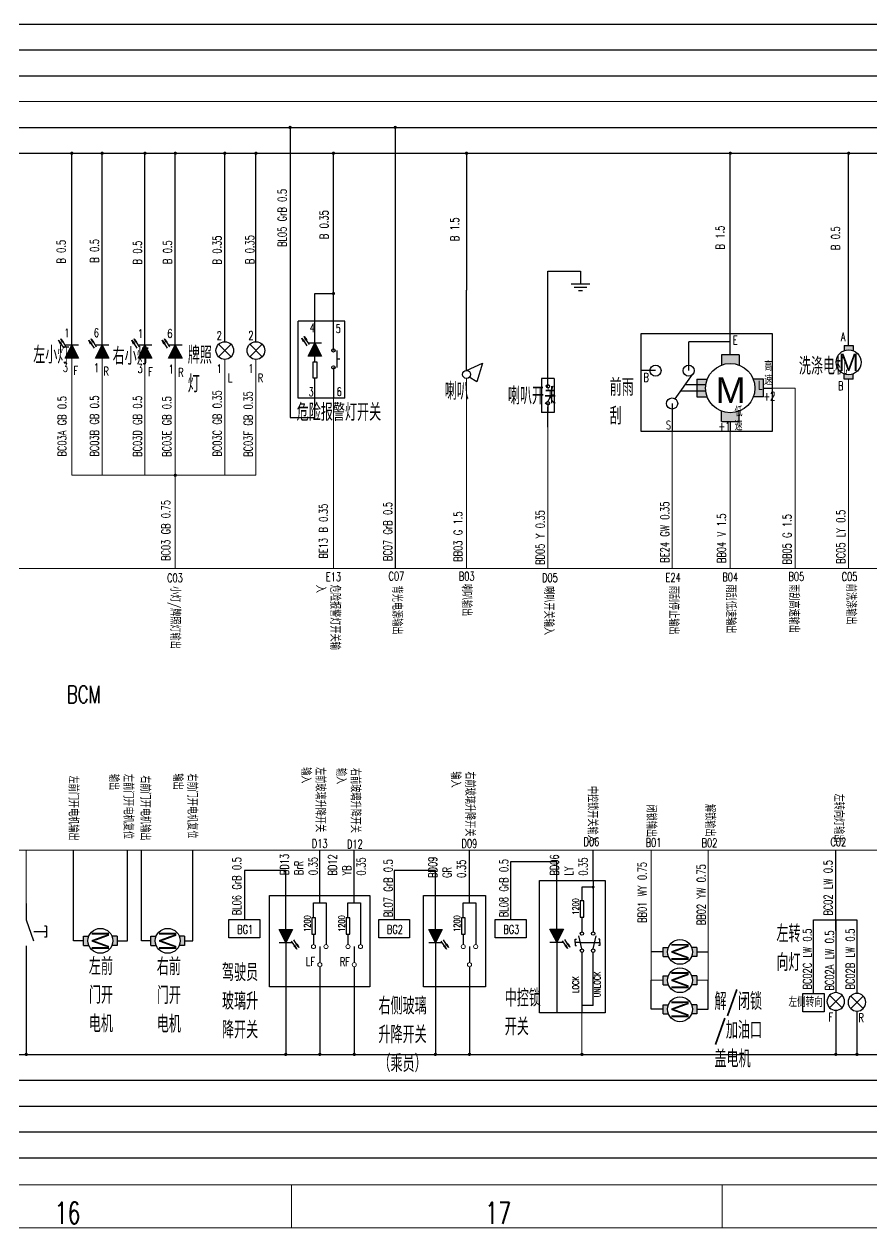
# Model space of a CAD drawing. Header units: millimetres. Extents: x 944 to 3046, y -306 to 288.
# Drawn here: x 2483.5 to 2680.4, y -305.6 to -26 of the extents above; entities that cross this region are included whole.
import ezdxf

# ---------------------------------------------------------------- set-up
doc = ezdxf.new("R2010")
doc.units = ezdxf.units.MM
for name, pattern in [('CENTER', [50.8, 31.75, -6.35, 6.35, -6.35]), ('DASHED', [19.05, 12.7, -6.35]), ('DASHEDX2', [38.1, 25.4, -12.7]), ('HIDDEN', [9.525, 6.35, -3.175])]:
    doc.linetypes.add(name, pattern=pattern)
for name, color, linetype, lineweight in [('0Filament', 7, 'Continuous', 20), ('IG电', 30, 'Continuous', 20), ('细实线', 7, 'Continuous', 15)]:
    doc.layers.add(name, color=color, linetype=linetype, lineweight=lineweight)
for name, color, linetype in [('1CENTER', 1, 'CENTER'), ('2FRAM', 2, 'Continuous'), ('310V高压电源', 221, 'Continuous'), ('3DASHED', 3, 'DASHED'), ('ACC电源', 20, 'Continuous'), ('blue', 5, 'Continuous'), ('低速CAN低', 21, 'Continuous'), ('地线', 2, 'Continuous'), ('文字层', 7, 'Continuous'), ('电器件', 4, 'Continuous'), ('电器连接线', 7, 'Continuous'), ('电池电', 10, 'Continuous')]:
    doc.layers.add(name, color=color, linetype=linetype)
doc.layers.add('低速CAN高', color=7, linetype='Continuous', true_color=0x9c6471)
doc.layers.add('背光电源', color=5, linetype='Continuous', plot=False)
doc.layers.add('高速CAN高', color=23, linetype='Continuous', plot=False)
doc.layers.add('高速CAN低', color=7, linetype='Continuous', true_color=0xffa500, plot=False)
doc.styles.add('HZ', font='txt.shx', dxfattribs={"width": 0.7, "height": 2})
doc.styles.add('HZ-3.0', font='txt.shx', dxfattribs={"width": 0.7, "height": 3.5, "bigfont": 'hztxt.shx'})
doc.styles.add('hztxt', font='txt.shx', dxfattribs={"width": 0.7, "bigfont": 'hztxt.shx'})
doc.styles.get("Standard").update_dxf_attribs({"font": 'arial.ttf'})

# ---------------------------------------------------------------- blocks, each defined once
blk = doc.blocks.new('switch2')
at = {"layer": '电器件', "color": 140, "linetype": 'DASHEDX2'}
for p, q in [((-1.48, 7.87), (-1.48, 0)), ((1.48, 7.87), (-1.48, 7.87)), ((1.48, 7.87), (1.48, 0)), ((1.48, 0), (-1.48, 0))]:
    blk.add_line(p, q, dxfattribs=at)
at = {"layer": '电器件', "color": 140, "ltscale": 0.1}
for p, q in [((0, 6.09), (0, 7.87)), ((0.85, 6.09), (0.85, 2.13)), ((0.85, 4.11), (1.48, 4.11)), ((0, 2.13), (0, 0))]:
    blk.add_line(p, q, dxfattribs=at)
at = {"layer": '电器件', "color": 140}
for centre in [(0, 6.09), (0, 2.13)]:
    blk.add_circle(centre, 0.395, dxfattribs=at)
blk = doc.blocks.new('1 V MOTOR')
at = {"layer": '电器件', "ltscale": 0.1}
h = blk.add_hatch(color=140, dxfattribs=at)
h.paths.add_polyline_path([(-1.05, -6.61), (-1.05, -7.83), (1.05, -7.83), (1.05, -6.61, -0.187868)])
h.paths.add_polyline_path([(1.05, -1.22), (1.05, 0), (-1.05, 0), (-1.05, -1.22, -0.187868)])
at = {"layer": '电器件', "color": 140}
for p, q in [((-1.05, 0), (1.05, 0)), ((-1.05, 0), (-1.05, -1.22)), ((1.05, 0), (1.05, -1.22)), ((-1.05, -7.83), (-1.05, -6.61)), ((1.05, -7.83), (-1.05, -7.83)), ((1.05, -7.83), (1.05, -6.61))]:
    blk.add_line(p, q, dxfattribs=at)
blk.add_circle((0, -3.91), 2.89, dxfattribs=at)
at = {"layer": '电器件', "color": 140, "insert": (0, -3.91), "char_height": 4, "width": 4.8828, "attachment_point": 5}
blk.add_mtext('M', dxfattribs=at)
blk = doc.blocks.new('led')
at = {"layer": '电器件', "ltscale": 0.1}
for points in [[(-2.65, 3.3), (-2.41, 3.46), (-3.05, 4.17)], [(-2.14, 3.63), (-1.9, 3.79), (-2.54, 4.51)]]:
    blk.add_hatch(color=140, dxfattribs=at).paths.add_polyline_path(points)
h = blk.add_hatch(color=140, dxfattribs=at)
h.paths.add_polyline_path([(0, 3.01), (-1.56, 0), (0, 0)])
h.paths.add_polyline_path([(0, 0), (1.56, 0), (0, 3.01)])
at = {"layer": '电器件', "color": 140, "ltscale": 0.1}
for p, q in [((-2.53, 3.38), (-1.86, 2.36)), ((-2.02, 3.71), (-1.35, 2.69)), ((1.56, 3.01), (-1.56, 3.01)), ((0, 3.01), (0, 0))]:
    blk.add_line(p, q, dxfattribs=at)
for points in [[(-3.05, 4.17), (-2.41, 3.46), (-2.65, 3.3)], [(-2.54, 4.51), (-1.9, 3.79), (-2.14, 3.63)], [(0, 3.01), (1.56, 0), (-1.56, 0)]]:
    blk.add_lwpolyline(points, close=True, dxfattribs=at)
blk = doc.blocks.new('light')
at = {"layer": '电器件', "color": 140, "ltscale": 0.1}
for p, q in [((-1.44, 0.6), (1.46, 3.5)), ((1.46, 0.6), (-1.44, 3.5))]:
    blk.add_line(p, q, dxfattribs=at)
blk.add_circle((0.01, 2.05), 2.05, dxfattribs=at)
blk = doc.blocks.new('kaiguan')
at = {"layer": '电器件', "color": 140}
for p, q in [((3453.71, -1023.38), (3453.71, -1027.19)), ((3453.71, -1027.19), (3455.36, -1032.08)), ((3458.41, -1028.62), (3457.96, -1028.62)), ((3458.41, -1028.62), (3458.41, -1031.21)), ((3455.51, -1029.91), (3458.41, -1029.91)), ((3458.41, -1031.21), (3457.96, -1031.21)), ((3453.71, -1033.19), (3453.71, -1040.7))]:
    blk.add_line(p, q, dxfattribs=at)
blk = doc.blocks.new('gnd')
at = {"layer": 'blue', "color": 2, "ltscale": 0.1}
for p, q in [((0, 0), (0, -3.01)), ((-2.16, -3.01), (2.16, -3.01)), ((-1.46, -3.77), (1.46, -3.77)), ((-0.48, -4.52), (0.48, -4.52))]:
    blk.add_line(p, q, dxfattribs=at)

msp = doc.modelspace()

# ---------------------------------------------------------------- hatches: boundary and pattern name
at = {"layer": '0Filament', "ltscale": 0.1}
for points in [[(2544.89, -49.99, 1), (2545.68, -49.99, 1)], [(2569.3, -49.99, 1), (2570.09, -49.99, 1)], [(2494.19, -55.99, 1), (2494.99, -55.99, 1)], [(2501.23, -55.99, 1), (2502.03, -55.99, 1)], [(2511.19, -55.99, 1), (2511.99, -55.99, 1)], [(2518.23, -55.99, 1), (2519.03, -55.99, 1)], [(2529.72, -55.99, 1), (2530.52, -55.99, 1)], [(2536.96, -55.99, 1), (2537.76, -55.99, 1)], [(2554.97, -55.99, 1), (2555.76, -55.99, 1)], [(2554.97, -88.58, 1), (2555.76, -88.58, 1)], [(2518.23, -130.79, 1), (2519.03, -130.79, 1)], [(2483.61, -265.31, 1), (2484.41, -265.31, 1)], [(2543.88, -265.31, 1), (2544.67, -265.31, 1)], [(2551.79, -265.31, 1), (2552.59, -265.31, 1)], [(2559.79, -265.31, 1), (2560.59, -265.31, 1)], [(2578.64, -265.31, 1), (2579.44, -265.31, 1)], [(2586.55, -265.31, 1), (2587.35, -265.31, 1)], [(2612.67, -265.31, 1), (2613.47, -265.31, 1)], [(2671.63, -265.31, 1), (2672.42, -265.31, 1)], [(2676.54, -265.31, 1), (2677.34, -265.31, 1)]]:
    msp.add_hatch(color=0, dxfattribs=at).paths.add_polyline_path(points)
h = msp.add_hatch(color=0, dxfattribs=at)
edge = h.paths.add_edge_path()
edge.add_arc((2586.26, -55.99), 0.398, 0, 360)
h = msp.add_hatch(color=0, dxfattribs=at)
edge = h.paths.add_edge_path()
edge.add_arc((2647.52, -55.99), 0.398, 0, 360)
h = msp.add_hatch(color=0, dxfattribs=at)
edge = h.paths.add_edge_path()
edge.add_arc((2675, -55.99), 0.398, 0, 360)
at = {"layer": '电器件', "ltscale": 0.1}
h = msp.add_hatch(color=140, dxfattribs=at)
h.paths.add_polyline_path([(2645.44, -115.87), (2645.44, -118.28), (2649.59, -118.28), (2649.59, -115.87, -0.187868)])
h.paths.add_polyline_path([(2639.77, -112.59), (2642.18, -112.59, -0.092007), (2641.8, -110.54, -0.094234), (2642.2, -108.44), (2639.77, -108.44)])
h.paths.add_polyline_path([(2645.44, -102.8), (2645.44, -105.21, -0.187868), (2649.59, -105.21), (2649.59, -102.8)])
h.paths.add_polyline_path([(2655.25, -108.44), (2652.84, -108.44, -0.094234), (2653.24, -110.54, -0.092007), (2652.85, -112.59), (2655.25, -112.59)])
at = {"layer": '电器件'}
msp.add_hatch(color=140, dxfattribs=at).paths.add_polyline_path([(2615.32, -226.45, 1), (2616.01, -226.45, 1)])

# ---------------------------------------------------------------- linework, layer by layer
at = {"color": 2, "ltscale": 0.1}
for p, q in [((2555.36, -95), (2555.36, -55.99)), ((2551.06, -95), (2551.06, -88.58))]:
    msp.add_line(p, q, dxfattribs=at)
for p, q in [((2495.01, -238.93), (2495.01, -217.87)), ((2507.51, -238.93), (2507.51, -217.87)), ((2510.8, -238.93), (2510.8, -217.87)), ((2522.72, -238.93), (2522.72, -217.87)), ((2552.19, -228.42), (2552.19, -217.87)), ((2560.19, -228.42), (2560.19, -217.87)), ((2586.95, -228.42), (2586.95, -217.87)), ((2672.02, -236.59), (2672.02, -217.87)), ((2666.83, -251.19), (2666.83, -234.03)), ((2666.83, -234.03), (2676.93, -234.03)), ((2672.02, -234.03), (2672.02, -250.97)), ((2676.93, -234.03), (2676.94, -251.15)), ((2497.32, -238.93), (2495.01, -238.93)), ((2505.15, -238.93), (2507.51, -238.93)), ((2512.97, -238.93), (2510.8, -238.93)), ((2520.79, -238.93), (2522.72, -238.93)), ((2631.92, -241.5), (2629.11, -241.5)), ((2639.75, -241.5), (2642.41, -241.5))]:
    msp.add_line(p, q)
at = {"color": 2}
for p, q in [((2484.01, -247.58), (2484.01, -265.31)), ((2552.19, -249.65), (2552.19, -265.31)), ((2560.19, -249.65), (2560.19, -265.31)), ((2586.95, -249.65), (2586.95, -265.31)), ((2672.02, -255.07), (2672.02, -265.31)), ((2676.94, -255.25), (2676.94, -265.31))]:
    msp.add_line(p, q, dxfattribs=at)
for points in [[(2538.28, -238.23), (2531.09, -238.23), (2531.09, -233.98), (2538.28, -233.98)], [(2573.04, -238.23), (2565.86, -238.23), (2565.86, -233.98), (2573.04, -233.98)], [(2600.08, -238.23), (2592.89, -238.23), (2592.89, -233.98), (2600.08, -233.98)], [(2664.34, -251.19), (2669.32, -251.19), (2669.32, -255.46), (2664.34, -255.46)]]:
    msp.add_lwpolyline(points, close=True)
at = {"layer": '0Filament', "color": 0, "ltscale": 0.1}
for p, q in [((2494.58, -130.79), (2494.58, -103.61)), ((2501.62, -130.79), (2501.62, -103.61)), ((2511.59, -130.79), (2511.59, -103.61)), ((2518.63, -130.79), (2518.63, -103.61))]:
    msp.add_line(p, q, dxfattribs=at)
at = {"layer": '0Filament', "color": 7, "ltscale": 0.1}
for p, q in [((2586.26, -108.3, 475.41), (2586.26, -123.71, 475.41)), ((2662.58, -110.52), (2662.58, -152.47)), ((2555.36, -112.88), (2555.36, -152.47)), ((2634.01, -120.55), (2634.01, -152.47)), ((2647.52, -152.47), (2647.52, -120.55))]:
    msp.add_line(p, q, dxfattribs=at)
at = {"layer": '0Filament', "ltscale": 0.1}
for p, q in [((2675, -152.47), (2675, -108.46)), ((2662.58, -110.52), (2657.34, -110.52)), ((2605.16, -119.65), (2605.16, -152.47)), ((2586.26, -152.47, 475.41), (2586.26, -123.71, 475.41)), ((2518.63, -130.79), (2518.63, -152.47))]:
    msp.add_line(p, q, dxfattribs=at)
at = {"layer": '0Filament', "color": 2}
msp.add_line((953.61, -295.62), (3035.61, -295.62), dxfattribs=at)
at = {"layer": '0Filament'}
for p, q in [((2545.61, -305.62), (2545.61, -295.62)), ((2645.61, -305.62), (2645.61, -295.62))]:
    msp.add_line(p, q, dxfattribs=at)
at = {"layer": '0Filament', "color": 7}
msp.add_line((3045.61, -305.62), (943.61, -305.62), dxfattribs=at)
at = {"layer": '2FRAM', "color": 2, "ltscale": 0.1}
for p, q in [((2494.59, -81.87), (2494.59, -55.99)), ((2494.59, -100.6), (2494.59, -55.99)), ((2501.63, -100.6), (2501.63, -55.95)), ((2501.63, -81.87), (2501.63, -55.99)), ((2511.59, -81.87), (2511.59, -55.95)), ((2511.59, -100.6), (2511.59, -55.99)), ((2518.63, -81.87), (2518.63, -55.99, -475.41)), ((2518.63, -100.6), (2518.63, -55.99)), ((2530.12, -99.77), (2530.12, -55.99)), ((2537.36, -99.77), (2537.36, -55.99)), ((2586.26, -55.99, -417.98), (2586.26, -87.77, 475.41)), ((2647.52, -97.94), (2647.52, -55.99)), ((2675, -100.63), (2675, -55.99)), ((2605.16, -107.66), (2605.16, -83.35)), ((2551.06, -88.58), (2555.36, -88.58)), ((2586.26, -106.45, 475.41), (2586.26, -87.77, 475.41))]:
    msp.add_line(p, q, dxfattribs=at)
at = {"layer": '310V高压电源'}
msp.add_line((1026.59, -25.99), (3003.68, -25.99), dxfattribs=at)
at = {"layer": 'ACC电源'}
msp.add_line((1026.59, -37.99), (3003.68, -37.99), dxfattribs=at)
at = {"layer": 'blue', "color": 5, "ltscale": 0.1}
for p, q in [((2545.29, -49.99), (2545.29, -117.39)), ((2569.69, -49.99), (2569.69, -152.47)), ((2551.06, -117.39), (2551.06, -112.88)), ((2545.29, -117.39), (2551.06, -117.39))]:
    msp.add_line(p, q, dxfattribs=at)
at = {"layer": 'IG电'}
msp.add_line((1026.59, -43.99), (3003.68, -43.99), dxfattribs=at)
at = {"layer": '低速CAN低'}
msp.add_line((1015.7, -289.31), (2840.07, -289.31), dxfattribs=at)
at = {"layer": '低速CAN高'}
msp.add_line((1015.7, -283.31), (2840.07, -283.31), dxfattribs=at)
at = {"layer": '地线'}
for p, q in [((1026.59, -55.99), (3003.68, -55.99)), ((2605.16, -83.35), (2612.73, -83.35)), ((2544.28, -249.65), (2544.28, -265.31)), ((2579.04, -249.65), (2579.04, -265.31)), ((1015.7, -265.31), (2840.07, -265.31))]:
    msp.add_line(p, q, dxfattribs=at)
at = {"layer": '电器件', "color": 140, "linetype": 'DASHEDX2'}
for p, q in [((2547.15, -112.88), (2547.15, -95)), ((2557.98, -95), (2547.15, -95)), ((2557.98, -112.88), (2557.98, -95)), ((2557.98, -112.88), (2547.15, -112.88))]:
    msp.add_line(p, q, dxfattribs=at)
at = {"layer": '电器件', "color": 140, "ltscale": 0.1}
for p, q in [((2551.06, -104.43), (2551.06, -95)), ((2555.36, -101.78), (2555.36, -95)), ((2647.52, -99.79), (2637.86, -99.79)), ((2637.86, -106.48), (2637.86, -99.79)), ((2647.52, -102.8), (2647.52, -97.94)), ((2556.21, -105.74), (2556.21, -101.78)), ((2550.65, -104.43), (2551.48, -104.43)), ((2550.65, -108.22), (2550.65, -104.43)), ((2551.48, -104.43), (2551.48, -108.22)), ((2555.36, -105.74), (2555.36, -112.88)), ((2556.21, -103.76), (2556.84, -103.76)), ((2586.26, -106.45, 475.41), (2589.97, -104.72, 475.41)), ((2589.97, -104.72, 475.41), (2588.67, -109.08, 475.41)), ((2551.48, -108.22), (2550.65, -108.22)), ((2551.06, -112.85), (2551.06, -108.22)), ((2588.67, -109.08, 475.41), (2586.9, -108.04, 475.41)), ((2630.16, -106.48), (2626.71, -106.48)), ((2634.72, -113.04), (2638.78, -107.39)), ((2641.85, -111.26), (2636, -111.26)), ((2641.85, -109.82), (2637.04, -109.82)), ((2655.25, -110.52), (2657.34, -110.52)), ((2634.01, -114.12), (2634.01, -120.55)), ((2647.52, -118.28), (2647.52, -120.55)), ((2613.08, -226.46), (2613.08, -229.63)), ((2615.67, -226.46), (2613.08, -226.46)), ((2615.67, -224.95), (2615.67, -236.85)), ((2613.48, -229.63), (2612.66, -229.63)), ((2612.66, -229.63), (2612.66, -233.43)), ((2613.48, -233.43), (2613.48, -229.63)), ((2551.15, -233.6), (2550.32, -233.6)), ((2550.32, -233.6), (2550.32, -237.39)), ((2551.15, -237.39), (2551.15, -233.6)), ((2559.15, -233.6), (2558.32, -233.6)), ((2558.32, -233.6), (2558.32, -237.39)), ((2559.15, -237.39), (2559.15, -233.6)), ((2585.91, -233.6), (2585.08, -233.6)), ((2585.08, -233.6), (2585.08, -237.39)), ((2585.91, -237.39), (2585.91, -233.6)), ((2612.66, -233.43), (2613.48, -233.43)), ((2613.07, -233.43), (2613.07, -236.85)), ((2550.32, -237.39), (2551.15, -237.39)), ((2558.32, -237.39), (2559.15, -237.39)), ((2585.08, -237.39), (2585.91, -237.39)), ((2611.52, -239.31), (2611.52, -238.58)), ((2611.52, -238.58), (2611.81, -238.58)), ((2612.71, -239.31), (2611.52, -239.31)), ((2611.52, -239.31), (2611.52, -240.04)), ((2611.52, -240.04), (2611.81, -240.04)), ((2613.07, -240.81), (2612.36, -237.8)), ((2615.67, -240.81), (2616.38, -237.8)), ((2616.02, -239.31), (2617.21, -239.31)), ((2617.21, -238.58), (2616.92, -238.58)), ((2617.21, -240.04), (2616.92, -240.04)), ((2617.21, -239.31), (2617.21, -238.58)), ((2617.21, -239.31), (2617.21, -240.04)), ((2613.07, -241.6), (2613.07, -253.99)), ((2615.67, -253.99), (2615.67, -241.6))]:
    msp.add_line(p, q, dxfattribs=at)
at = {"layer": '电器件', "color": 140}
for p, q in [((2649.59, -102.8), (2645.44, -102.8)), ((2645.44, -102.8), (2645.44, -105.21)), ((2649.59, -102.8), (2649.59, -105.21)), ((2605.16, -108.35), (2605.16, -107.66)), ((2639.77, -108.44), (2639.77, -112.59)), ((2639.77, -108.44), (2642.18, -108.44)), ((2655.25, -108.44), (2652.84, -108.44)), ((2655.25, -112.59), (2655.25, -108.44)), ((2639.77, -112.59), (2642.18, -112.59)), ((2655.25, -112.59), (2652.84, -112.59)), ((2645.44, -118.28), (2645.44, -115.87)), ((2649.59, -118.28), (2649.59, -115.87)), ((2645.44, -118.28), (2649.59, -118.28)), ((2607.2, -236.23), (2607.2, -224.95)), ((2544.28, -236.33, 273.8), (2544.28, -228.42)), ((2552.19, -230.1), (2552.19, -228.42)), ((2560.19, -230.1), (2560.19, -228.42)), ((2579.04, -236.33, 273.8), (2579.04, -228.42)), ((2586.95, -230.1), (2586.95, -228.42)), ((2550.73, -233.6), (2550.73, -230.1)), ((2550.73, -230.1), (2553.64, -230.1)), ((2553.64, -230.1), (2553.64, -239.79)), ((2558.73, -233.6), (2558.73, -230.1)), ((2558.73, -230.1), (2561.64, -230.1)), ((2561.64, -230.1), (2561.64, -239.79)), ((2585.5, -233.6), (2585.5, -230.1)), ((2585.5, -230.1), (2588.4, -230.1)), ((2588.4, -230.1), (2588.4, -239.79)), ((2550.73, -237.39), (2550.73, -239.79)), ((2558.73, -237.39), (2558.73, -239.79)), ((2585.5, -237.39), (2585.5, -239.79)), ((2544.28, -239.34, 273.8), (2544.28, -249.65)), ((2552.19, -240.24), (2552.19, -243.98)), ((2560.19, -240.24), (2560.19, -243.98)), ((2579.04, -239.34, 273.8), (2579.04, -249.65)), ((2586.95, -240.24), (2586.95, -243.98)), ((2607.2, -239.24), (2607.2, -255.62)), ((2552.19, -244.94), (2552.19, -249.65)), ((2560.19, -244.94), (2560.19, -249.65)), ((2586.95, -244.94), (2586.95, -249.65)), ((2615.67, -253.99), (2613.07, -253.99)), ((2613.07, -253.99), (2613.07, -255.62))]:
    msp.add_line(p, q, dxfattribs=at)
at = {"layer": '电器件'}
msp.add_line((2605.16, -119.65), (2605.16, -114.93), dxfattribs=at)
at = {"layer": '电器件', "ltscale": 0.1}
msp.add_line((2615.67, -224.95), (2615.67, -217.87), dxfattribs=at)
at = {"layer": '电器件', "color": 140, "linetype": 'HIDDEN'}
msp.add_line((2612.71, -239.31), (2616.02, -239.31), dxfattribs=at)
at = {"layer": '电器件', "color": 140, "linetype": 'HIDDEN', "ltscale": 5}
msp.add_lwpolyline([(2626.71, -120.55), (2657.34, -120.55), (2657.34, -97.94), (2626.71, -97.94)], close=True, dxfattribs=at)
at = {"layer": '电器件', "color": 140}
for points in [[(2603.22, -224.95), (2618.49, -224.95), (2618.49, -255.62), (2603.22, -255.62)], [(2540.5, -228.42), (2563.78, -228.42), (2563.78, -249.65), (2540.5, -249.65)], [(2576.27, -228.42), (2590.66, -228.42), (2590.66, -249.65), (2576.27, -249.65)]]:
    msp.add_lwpolyline(points, close=True, dxfattribs=at)
for centre, radius in [((2555.36, -101.78), 0.395), ((2555.36, -105.74), 0.395), ((2647.52, -110.54), 5.72), ((2613.07, -237.25), 0.395), ((2615.67, -237.25), 0.395), ((2613.07, -241.21), 0.395), ((2615.67, -241.21), 0.395)]:
    msp.add_circle(centre, radius, dxfattribs=at)
at = {"layer": '电器件', "color": 140, "ltscale": 0.1}
for centre, radius in [((2630.16, -106.48), 1.29), ((2637.86, -106.48), 1.29), ((2586.26, -107.38, 475.41), 0.929), ((2634.01, -114.12), 1.29)]:
    msp.add_circle(centre, radius, dxfattribs=at)
at = {"layer": '电器件', "color": 140, "lineweight": 0}
for centre in [(2550.73, -240.27), (2553.64, -240.27), (2558.73, -240.27), (2561.64, -240.27), (2585.5, -240.27), (2588.4, -240.27), (2552.19, -244.46), (2560.19, -244.46), (2586.95, -244.46)]:
    msp.add_circle(centre, 0.48, dxfattribs=at)
at = {"layer": '电器连接线'}
for p, q in [((2629.11, -254.82), (2629.11, -248.08)), ((2642.41, -254.82), (2642.41, -248.08)), ((2631.92, -254.82), (2629.11, -254.82)), ((2639.75, -254.82), (2642.41, -254.82))]:
    msp.add_line(p, q, dxfattribs=at)
at = {"layer": '电池电'}
msp.add_line((1026.59, -31.99), (3003.68, -31.99), dxfattribs=at)
at = {"layer": '细实线'}
for p, q in [((2530.12, -103.87), (2530.12, -130.79)), ((2537.36, -103.87), (2537.36, -130.79)), ((2501.62, -130.79), (2494.58, -130.79)), ((2537.36, -130.79), (2501.62, -130.79)), ((2484.01, -230.26), (2484.01, -217.87)), ((2629.11, -248.08), (2629.11, -217.87)), ((2642.41, -248.08), (2642.41, -217.87)), ((2631.92, -248.08), (2629.11, -248.08)), ((2639.75, -248.08), (2642.41, -248.08))]:
    msp.add_line(p, q, dxfattribs=at)
at = {"layer": '细实线', "color": 2}
msp.add_line((2613.07, -255.62), (2613.07, -265.31), dxfattribs=at)
at = {"layer": '细实线'}
msp.add_lwpolyline([(2199.13, -152.47), (2837.81, -152.47), (2837.81, -217.87), (2199.13, -217.87)], close=True, dxfattribs=at)
at = {"layer": '背光电源'}
for p, q in [((1026.59, -49.99), (3003.68, -49.99)), ((2607.2, -220.61), (2596.48, -220.61)), ((2596.48, -220.61), (2596.48, -233.98)), ((2607.2, -224.95), (2607.2, -220.61)), ((2544.28, -222.58), (2534.69, -222.58)), ((2534.69, -222.58), (2534.69, -233.98)), ((2544.28, -228.42), (2544.28, -222.58)), ((2579.04, -222.58), (2569.45, -222.58)), ((2569.45, -222.58), (2569.45, -233.98)), ((2579.04, -228.42), (2579.04, -222.58))]:
    msp.add_line(p, q, dxfattribs=at)
at = {"layer": '高速CAN低'}
msp.add_line((1015.7, -277.31), (2840.07, -277.31), dxfattribs=at)
at = {"layer": '高速CAN高'}
msp.add_line((1015.7, -271.31), (2840.07, -271.31), dxfattribs=at)

# ---------------------------------------------------------------- block references
msp.add_blockref('kaiguan', (-969.7, 793.12))
at = {"layer": '1CENTER', "color": 1, "ltscale": 0.1}
for name, p in [('led', (2494.58, -103.61)), ('led', (2501.62, -103.61)), ('led', (2511.59, -103.61)), ('led', (2518.63, -103.61)), ('light', (2530.12, -103.87)), ('light', (2537.35, -103.87))]:
    msp.add_blockref(name, p, dxfattribs=at)
at = {"layer": '1CENTER', "ltscale": 0.1}
msp.add_blockref('1 V MOTOR', (2675, -100.63), dxfattribs=at)
at = {"layer": '1CENTER', "ltscale": 0.1, "rotation": 270}
for p in [(2505.15, -238.93), (2520.79, -238.93)]:
    msp.add_blockref('1 V MOTOR', p, dxfattribs=at)
at = {"layer": '1CENTER', "color": 1, "xscale": -1, "rotation": 180}
for p in [(2672.02, -250.97), (2676.93, -251.15)]:
    msp.add_blockref('light', p, dxfattribs=at)
at = {"layer": '2FRAM', "color": 2, "ltscale": 0.1}
msp.add_blockref('gnd', (2612.73, -83.35), dxfattribs=at)
at = {"layer": '电器件', "color": 140}
msp.add_blockref('led', (2551.06, -103.1), dxfattribs=at)
at = {"layer": '电器件', "color": 140, "ltscale": 0.1}
msp.add_blockref('switch2', (2605.16, -116.21), dxfattribs=at)
at = {"layer": '电器件', "color": 140, "ltscale": 0.1, "rotation": 180}
for p in [(2544.28, -236.33, 273.8), (2579.04, -236.33, 273.8), (2607.2, -236.23)]:
    msp.add_blockref('led', p, dxfattribs=at)
at = {"layer": '电器件', "ltscale": 0.1, "rotation": 270}
for p in [(2639.75, -241.5), (2639.75, -248.08), (2639.75, -254.82)]:
    msp.add_blockref('1 V MOTOR', p, dxfattribs=at)

# ---------------------------------------------------------------- texts
at = {"layer": '0Filament', "style": 'HZ', "width": 0.7}
for s, p in [('16', (2490.6, -304.64)), ('17', (2590.6, -304.64))]:
    msp.add_text(s, height=5, dxfattribs=at).set_placement(p)
at = {"layer": '3DASHED', "char_height": 2, "attachment_point": 1, "rotation": 90, "style": 'HZ-3.0'}
for s, insert in [('BL05 GrB 0.5', (2542.45, -77.75)), ('B 0.35', (2552.17, -75.95)), ('B 1.5', (2582.52, -76.43)), ('B 0.35', (2527.33, -81.83)), ('B 0.35', (2534.93, -81.73)), ('B 1.5', (2644.15, -78.34)), ('B 0.5', (2670.98, -78.49)), ('B 0.5', (2491.12, -81.63)), ('B 0.5', (2498.87, -81.42)), ('B 0.5', (2508.82, -81.83)), ('B 0.5', (2515.84, -81.73)), ('BC03C GB 0.35', (2527.38, -126.45)), ('BC03F GB 0.35', (2534.56, -126.51)), ('BC03A GB 0.5', (2491.32, -126.43)), ('BC03B GB 0.5', (2498.84, -126.45)), ('BC03D GB 0.5', (2508.82, -126.51)), ('BC03E GB 0.5', (2515.67, -126.51)), ('BC03 GB 0.75', (2515.43, -150.69)), ('BE13 B 0.35', (2552.01, -150.16)), ('BC07 GrB 0.5', (2566.97, -150.73)), ('BB03 G 1.5', (2583.28, -150.89)), ('BD05 Y 0.35', (2602.36, -151.62)), ('BE24 GW 0.35', (2631.32, -151.11)), ('BC05 LY 0.5', (2672.19, -151.34)), ('BB04 V 1.5', (2644.49, -151.18)), ('BB05 G 1.5', (2659.71, -151.5)), ('BL06 GrB 0.5', (2531.91, -232.98)), ('BL07 GrB 0.5', (2567.09, -233.46)), ('BL08 GrB 0.5', (2593.92, -233.43)), ('BB01 WY 0.75', (2626.06, -234.76)), ('BC02 LW 0.5', (2669.23, -233.08)), ('BB02 YW 0.75', (2639.78, -235.29)), ('BC02C LW 0.5', (2664.41, -250.23)), ('BC02A LW 0.5', (2669.59, -250.48)), ('BC02B LW 0.5', (2674.39, -250.23))]:
    msp.add_mtext(s, dxfattribs=dict(at, insert=insert))
at = {"layer": '3DASHED', "char_height": 2, "width": 1.4008, "attachment_point": 1, "rotation": 90, "style": 'HZ-3.0'}
for s, insert in [('BD13\\PBrR 0.35', (2542.98, -223.67)), ('BD12\\PYB 0.35', (2554.14, -223.75)), ('BD09\\PGR 0.35', (2577.41, -224.3)), ('BD06\\PLY 0.35', (2605.67, -223.79))]:
    msp.add_mtext(s, dxfattribs=dict(at, insert=insert))
at = {"layer": '文字层', "attachment_point": 1, "style": 'HZ-3.0'}
for s, insert, char_height, width in [('左小灯', (2485.63, -100.83), 4, 9.4038), ('牌照灯', (2521.52, -100.87), 4, 6.7652), ('右小灯', (2504.07, -101.12), 4, 9.4038), ('洗涤电机', (2663.45, -103.44), 4, 10.7156), ('C03', (2516.71, -153.63), 2, 15.56), ('E13', (2553.59, -153.38), 2, 15.56), ('C07', (2568.15, -153.23), 2, 15.56), ('B03', (2584.47, -153.25), 2, 15.56), ('D05', (2603.8, -153.59), 2, 15.56), ('E24', (2632.48, -153.55), 2, 15.56), ('B04', (2645.67, -153.42), 2, 15.56), ('B05', (2661.03, -153.3), 2, 15.56), ('C05', (2673.38, -153.33), 2, 15.56), ('BCM', (2493.45, -179.69), 4, 24.3074), ('D06', (2613.44, -214.91), 2, 15.56), ('B01', (2627.86, -215.11), 2, 15.56), ('B02', (2640.86, -215.18), 2, 15.56), ('C02', (2670.77, -214.98), 2, 15.56), ('D13', (2550.34, -215.35), 2, 15.56), ('D12', (2558.5, -215.46), 2, 15.56), ('D09', (2585.1, -215.35), 2, 15.56)]:
    msp.add_mtext(s, dxfattribs=dict(at, insert=insert, char_height=char_height, width=width))
at = {"layer": '文字层', "color": 0, "char_height": 4, "attachment_point": 1, "style": 'HZ-3.0'}
for s, insert, width in [('前雨刮', (2619.51, -108.36), 7.77), ('危险报警灯开关', (2546.83, -114.15), 21.2721)]:
    msp.add_mtext(s, dxfattribs=dict(at, insert=insert, width=width))
at = {"layer": '文字层', "char_height": 2, "width": 15.56, "attachment_point": 1, "rotation": 270, "style": 'HZ-3.0'}
for s, insert in [('危险报警灯开关输入', (2556.64, -156.22)), ('背光电源输出', (2571.03, -156.42)), ('喇叭输出', (2587.2, -155.98)), ('雨刮停止输出', (2635.28, -156.47)), ('雨刮低速输出', (2648.54, -156.17)), ('雨刮高速输出', (2663.21, -156.07)), ('前洗涤输出', (2676.47, -156.02)), ('小灯/牌照灯输出', (2519.51, -156.56)), ('喇叭开关输入', (2606.29, -156.56)), ('左前门开电机输出', (2495.86, -200.55)), ('左前门开电机复位输出', (2508.61, -200.17)), ('右前门开电机输出', (2512.55, -200.49)), ('右前门开电机复位输出', (2523.46, -200.05)), ('左前玻璃升降开关输入', (2553.21, -198.59)), ('右前玻璃升降开关输入', (2561.37, -198.77)), ('右前玻璃升降开关输入', (2587.97, -199.58)), ('中控锁开关输入', (2616.43, -202.94)), ('左转向灯输出', (2673.64, -204.74)), ('闭锁输出', (2630.07, -207.27)), ('解锁输出', (2643.71, -207.15))]:
    msp.add_mtext(s, dxfattribs=dict(at, insert=insert))
at = {"layer": '文字层', "ltscale": 2, "insert": (2668.99, -252.17), "char_height": 2.1, "width": 12.6965, "attachment_point": 3, "style": 'hztxt'}
msp.add_mtext('左侧转向', dxfattribs=at)
at = {"layer": '电器件', "color": 140, "style": 'HZ', "width": 0.67}
for s, p in [('4', (2549.88, -97.52)), ('5', (2555.89, -97.74)), ('3', (2549.61, -112.42)), ('6', (2556.12, -112.37))]:
    msp.add_text(s, height=2, dxfattribs=at).set_placement(p)
at = {"layer": '电器件', "color": 140}
msp.add_text('M', height=6, dxfattribs=at).set_placement((2644.12, -114.03))
at = {"layer": '电器件', "color": 140, "lineweight": 0, "style": 'HZ', "width": 0.67}
for p in [(2612.36, -232.87), (2550.03, -236.84), (2558.03, -236.84), (2584.79, -236.84)]:
    msp.add_text('1200', height=1.5, rotation=90, dxfattribs=at).set_placement(p)
at = {"layer": '电器件', "color": 140, "linetype": 'HIDDEN', "ltscale": 0.1, "style": 'HZ', "width": 0.67}
for s, p in [('LOCK', (2612.36, -251.06)), ('UNLOCK', (2617.38, -252.05))]:
    msp.add_text(s, height=1.5, rotation=90, dxfattribs=at).set_placement(p)
at = {"layer": '电器件', "color": 140, "linetype": 'ByBlock', "char_height": 2, "attachment_point": 3, "rotation": 359.943, "style": 'HZ'}
for s, insert, width in [('1', (2494.07, -96.74), 5.8435), ('6', (2500.91, -96.69), 5.8435), ('1', (2511.13, -96.9), 5.8435), ('6', (2517.97, -96.85), 5.8435), ('2', (2529.43, -97.36), 2.4207), ('2', (2536.79, -97.3), 2.4207), ('A', (2674.29, -97.62), 5.8435), ('F', (2496.05, -105.48), 2.4207), ('1', (2500.91, -104.85), 5.8435), ('R', (2503.2, -105.64), 2.4207), ('F', (2513.42, -105.75), 2.4207), ('1', (2518.28, -105.12), 5.8435), ('R', (2520.57, -105.91), 2.4207), ('1', (2529.43, -105.03), 5.8435), ('1', (2536.8, -104.97), 5.8435), ('L', (2531.87, -107.16), 2.4207), ('R', (2539.04, -107.2), 2.4207), ('B', (2673.79, -109.02), 5.8435), ('F', (2671.39, -255.65), 2.4207), ('R', (2678.54, -255.81), 2.4207)]:
    msp.add_mtext(s, dxfattribs=dict(at, insert=insert, width=width))
at = {"layer": '电器件', "color": 140, "ltscale": 0.1, "attachment_point": 7}
for s, insert, char_height, width, style in [('E', (2648.09, -100.39), 1.98, 1.2605, 'HZ'), ('高速', (2655.38, -109.81), 1.978, 2.5569, 'hztxt'), ('B', (2627.37, -109.05), 1.98, 1.2605, 'HZ'), ('L', (2654.01, -110.84), 1.98, 1.2605, 'HZ'), ('+2', (2655.24, -113.39), 1.978, 1.2605, 'HZ'), ('低速', (2648.5, -120.37), 1.978, 2.6067, 'hztxt'), ('S', (2632.58, -120.11), 1.98, 1.2605, 'HZ'), ('+1', (2644.8, -120.39), 1.978, 1.2605, 'HZ')]:
    msp.add_mtext(s, dxfattribs=dict(at, insert=insert, char_height=char_height, width=width, style=style))
at = {"layer": '电器件', "color": 140, "linetype": 'ByBlock', "char_height": 2, "width": 1.5562, "attachment_point": 3, "style": 'HZ'}
for insert in [(2493.7, -104.75), (2511.07, -105.01)]:
    msp.add_mtext('3', dxfattribs=dict(at, insert=insert))
at = {"layer": '电器件', "attachment_point": 1, "style": 'HZ-3.0'}
for s, insert, char_height, width in [('喇叭', (2581.2, -109.26), 4, 7.77), ('喇叭开关', (2595.87, -110.33), 4, 11.2207), ('左转向灯', (2658.24, -235.27), 4, 6.3631), ('BG1', (2533.01, -235.27), 2, 6.3631), ('BG2', (2567.77, -235.27), 2, 6.3631), ('BG3', (2594.81, -235.27), 2, 6.3631), ('左前门开电机', (2498.55, -242.86), 4, 6.3631), ('右前门开电机', (2514.32, -242.93), 4, 6.3631), ('驾驶员玻璃升降开关', (2529.47, -244.28), 4, 9.8596), ('右侧玻璃升降开关（乘员）', (2565.81, -252.05), 4, 11.8785), ('\\pt8;中控锁开关', (2595.14, -250.21), 4, 11.0732), ('\\pt8;解/闭锁/加油口盖电机', (2643.85, -251), 4, 12.4891)]:
    msp.add_mtext(s, dxfattribs=dict(at, insert=insert, char_height=char_height, width=width))
at = {"layer": '电器件', "color": 140, "char_height": 2, "width": 6.3631, "attachment_point": 1, "style": 'HZ-3.0'}
for s, insert in [('LF', (2548.97, -242.76)), ('RF', (2556.84, -242.78))]:
    msp.add_mtext(s, dxfattribs=dict(at, insert=insert))

doc.saveas('drawing.dxf')
